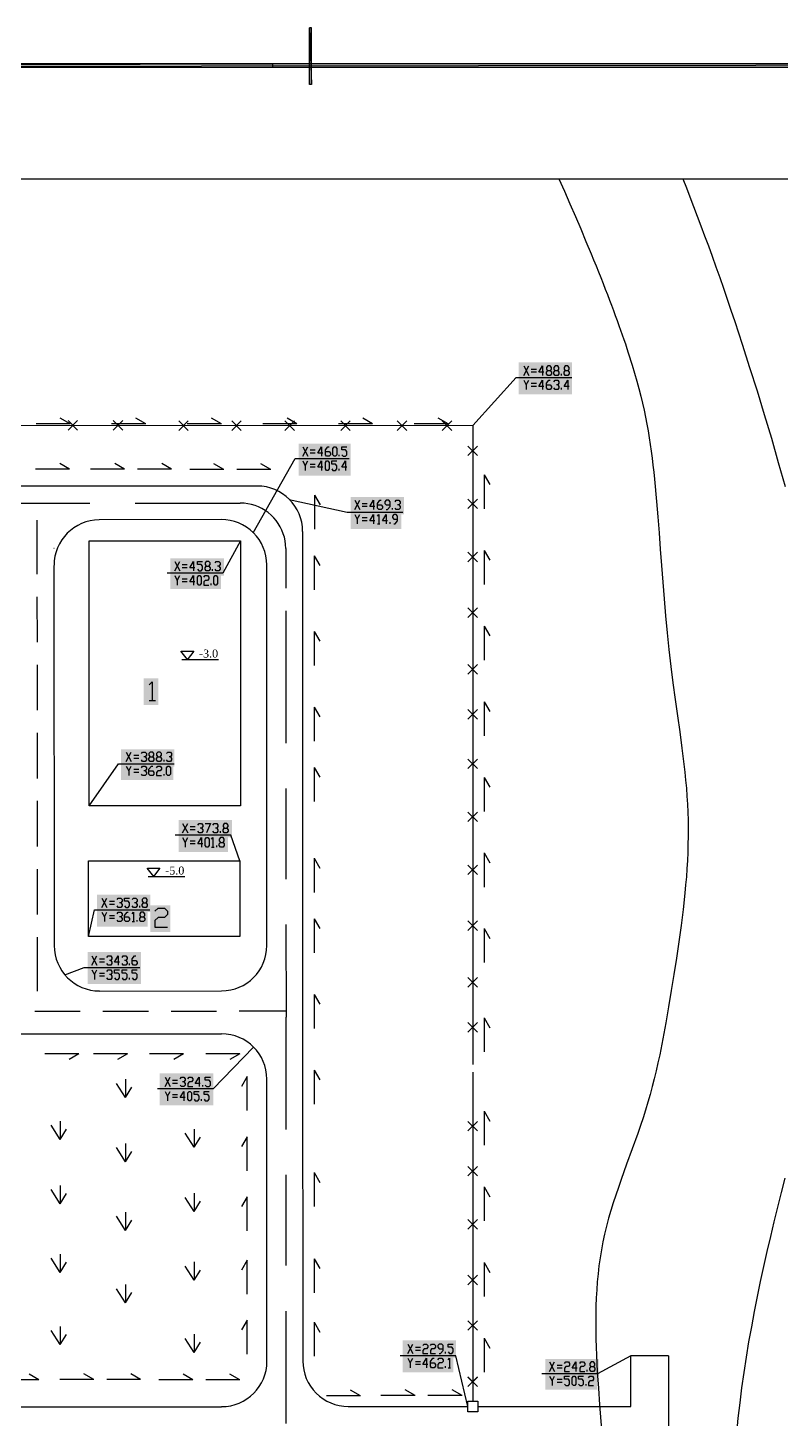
# Model space of a CAD drawing. Header units: inches. Extents: x 0 to 841, y 0 to 594.
# Drawn here: x 345.7 to 545, y 226.1 to 594 of the extents above; entities that cross this region are included whole.
import ezdxf

# ---------------------------------------------------------------- set-up
doc = ezdxf.new("R2010")
doc.units = ezdxf.units.IN
doc.header["$MEASUREMENT"] = 0
doc.layers.add('PDF_几何图形', color=7, linetype='Continuous')
doc.layers.add('PDF_文字', color=7, linetype='Continuous')
doc.layers.add('PDF_实体填充', color=7, linetype='Continuous', true_color=0xffffff)
doc.styles.add('PDF Times New Roman', font='times.ttf')

msp = doc.modelspace()

# ---------------------------------------------------------------- hatches: boundary and pattern name
at = {"layer": 'PDF_几何图形', "true_color": 0xffffff, "transparency": 33554559}
h = msp.add_hatch(color=7, dxfattribs=at)
h.paths.add_polyline_path([(420.73, 593.96), (420.24, 593.96), (420.73, 578.97)])
h.paths.add_polyline_path([(420.24, 593.96), (420.73, 578.97), (420.24, 578.97)])
h = msp.add_hatch(color=7, dxfattribs=at)
h.paths.add_polyline_path([(25, 584.48), (25, 583.46), (831.49, 584.48)])
h.paths.add_polyline_path([(25, 583.46), (831.49, 584.48), (830.47, 583.46)])
h.paths.add_polyline_path([(831.49, 584.48), (830.47, 583.46), (831.49, 9.48)])
h.paths.add_polyline_path([(830.47, 583.46), (831.49, 9.48), (830.47, 10.5)])
h.paths.add_polyline_path([(831.49, 9.48), (830.47, 10.5), (24.49, 9.48)])
h.paths.add_polyline_path([(830.47, 10.5), (24.49, 9.48), (25.48, 10.5)])
h.paths.add_polyline_path([(24.49, 9.48), (25.48, 10.5), (24.49, 584.48)])
h.paths.add_polyline_path([(25.48, 10.5), (24.49, 584.48), (25.48, 583.46)])
h.paths.add_polyline_path([(24.49, 584.48), (25.48, 583.46), (410.49, 584.48)])
h.paths.add_polyline_path([(25.48, 583.46), (410.49, 584.48), (410.49, 583.46)])
at = {"layer": 'PDF_实体填充', "transparency": 33554559}
for points in [[(475.54, 500.94), (489.66, 500.94), (489.66, 505.53), (475.54, 505.53)], [(475.54, 497.06), (489.66, 497.06), (489.66, 501.65), (475.54, 501.65)], [(417.34, 479.43), (431.09, 479.43), (431.09, 484.01), (417.34, 484.01)], [(417.34, 475.54), (431.09, 475.54), (431.09, 480.48), (417.34, 480.48)], [(431.09, 465.31), (445.21, 465.31), (445.21, 469.9), (431.09, 469.9)], [(431.09, 461.43), (444.5, 461.43), (444.5, 466.02), (431.09, 466.02)], [(383.47, 449.09), (397.58, 449.09), (397.58, 453.67), (383.47, 453.67)], [(383.47, 445.56), (396.87, 445.56), (396.87, 450.14), (383.47, 450.14)], [(376.41, 414.87), (380.29, 414.87), (380.29, 421.92), (376.41, 421.92)], [(370.42, 398.64), (384.53, 398.64), (384.53, 403.23), (370.42, 403.23)], [(370.42, 395.11), (384.18, 395.11), (384.18, 399.7), (370.42, 399.7)], [(385.59, 379.94), (399.7, 379.94), (399.7, 384.53), (385.59, 384.53)], [(385.59, 376.06), (398.64, 376.06), (398.64, 380.65), (385.59, 380.65)], [(364.07, 360.19), (378.18, 360.19), (378.18, 364.77), (364.07, 364.77)], [(364.07, 356.31), (377.47, 356.31), (377.47, 360.89), (364.07, 360.89)], [(378.18, 354.89), (383.47, 354.89), (383.47, 361.95), (378.18, 361.95)], [(361.6, 345.02), (375.71, 345.02), (375.71, 349.6), (361.6, 349.6)], [(361.6, 341.14), (375.71, 341.14), (375.71, 345.72), (361.6, 345.72)], [(380.65, 312.91), (394.76, 312.91), (394.76, 317.5), (380.65, 317.5)], [(380.65, 309.03), (394.76, 309.03), (394.76, 313.62), (380.65, 313.62)], [(444.85, 242.36), (458.96, 242.36), (458.96, 246.94), (444.85, 246.94)], [(444.85, 238.48), (458.26, 238.48), (458.26, 243.06), (444.85, 243.06)], [(482.6, 237.42), (496.71, 237.42), (496.71, 242.01), (482.6, 242.01)], [(482.6, 233.89), (496.36, 233.89), (496.36, 238.48), (482.6, 238.48)]]:
    msp.add_hatch(color=7, dxfattribs=at).paths.add_polyline_path(points, flags=16)

# ---------------------------------------------------------------- linework, layer by layer
at = {"layer": 'PDF_几何图形'}
for p, q in [((25, 554.02), (624.99, 554.02)), ((476.88, 502.07), (478.22, 504.57)), ((476.88, 504.57), (478.22, 502.07)), ((463.4, 488.78), (474.9, 501.46)), ((474.9, 501.46), (489.61, 501.46)), ((477.56, 499.58), (478.22, 500.82)), ((478.9, 503.75), (480.23, 503.75)), ((480.23, 502.92), (478.9, 502.92)), ((486.9, 502.07), (486.9, 502.5)), ((478.9, 500), (480.23, 500)), ((480.23, 499.15), (478.9, 499.15)), ((486.9, 498.33), (486.9, 498.75)), ((356.91, 489.29), (347.92, 489.29)), ((356.91, 489.29), (354.31, 490.79)), ((376.91, 489.29), (367.9, 489.29)), ((376.91, 489.29), (374.31, 490.79)), ((396.92, 489.29), (387.9, 489.29)), ((396.92, 489.29), (394.31, 490.79)), ((416.9, 489.29), (407.9, 489.29)), ((416.9, 489.29), (414.32, 490.79)), ((436.9, 489.29), (427.91, 489.29)), ((436.9, 489.29), (434.32, 490.79)), ((456.9, 489.29), (447.91, 489.29)), ((456.9, 489.29), (454.3, 490.79)), ((418.44, 480.69), (419.78, 483.19)), ((418.44, 483.19), (419.78, 480.69)), ((420.43, 482.35), (421.77, 482.35)), ((356.76, 477.27), (354.16, 478.77)), ((371.35, 477.27), (368.74, 478.77)), ((383.77, 477.27), (381.17, 478.77)), ((397.57, 477.18), (394.97, 478.68)), ((405.38, 460.46), (416.43, 480.06)), ((410, 477.18), (407.39, 478.68)), ((416.43, 480.06), (430.76, 480.06)), ((419.1, 478.18), (419.78, 479.45)), ((421.77, 481.52), (420.43, 481.52)), ((420.43, 478.6), (421.77, 478.6)), ((428.1, 480.69), (428.1, 481.1)), ((356.76, 477.27), (347.77, 477.27)), ((371.35, 477.27), (362.35, 477.27)), ((383.77, 477.27), (374.78, 477.27)), ((397.57, 477.18), (388.58, 477.18)), ((410, 477.18), (401, 477.18)), ((421.77, 477.77), (420.43, 477.77)), ((428.1, 476.93), (428.1, 477.35)), ((466.45, 475.78), (466.45, 466.79)), ((466.45, 475.78), (467.95, 473.18)), ((406.42, 472.8), (252.29, 472.82)), ((338.16, 468.29), (362.16, 468.29)), ((374.16, 468.29), (401.93, 468.29)), ((414.89, 469.26), (430.19, 465.94)), ((421.6, 470.43), (421.6, 461.41)), ((421.6, 470.43), (423.1, 467.83)), ((432.2, 466.56), (433.54, 469.05)), ((432.2, 469.05), (433.54, 466.56)), ((434.19, 468.23), (435.53, 468.23)), ((435.53, 467.38), (434.19, 467.38)), ((348.15, 463.76), (348.15, 449.52)), ((396.87, 463.95), (364.62, 463.83)), ((430.19, 465.94), (444.9, 465.94)), ((432.86, 464.06), (433.54, 465.31)), ((434.19, 464.48), (435.53, 464.48)), ((435.53, 463.63), (434.19, 463.63)), ((442.19, 466.56), (442.19, 466.98)), ((418.42, 460.8), (418.42, 332.4)), ((438.19, 462.81), (438.87, 462.81)), ((441.54, 462.81), (441.54, 463.23)), ((352.68, 456.31), (352.66, 456.31)), ((361.97, 388.28), (361.97, 458.28)), ((361.97, 458.28), (401.98, 458.28)), ((401.98, 458.28), (397.3, 449.75)), ((401.98, 458.28), (401.98, 388.28)), ((413.94, 456.33), (413.96, 445.81)), ((384.6, 450.36), (385.93, 452.86)), ((384.6, 452.86), (385.93, 450.36)), ((421.43, 454.38), (421.43, 445.39)), ((421.43, 454.38), (422.93, 451.78)), ((466.45, 455.78), (466.45, 446.79)), ((466.45, 455.78), (467.95, 453.18)), ((352.66, 451.82), (352.72, 351.28)), ((397.3, 449.75), (382.59, 449.75)), ((385.25, 447.87), (385.93, 449.11)), ((386.59, 452.04), (387.92, 452.04)), ((387.92, 451.19), (386.59, 451.19)), ((394.59, 450.36), (394.59, 450.79)), ((408.96, 351.3), (408.92, 451.97)), ((386.59, 448.29), (387.92, 448.29)), ((387.92, 447.44), (386.59, 447.44)), ((394.25, 446.62), (394.25, 447.04)), ((348.15, 443.53), (348.17, 431.52)), ((413.98, 439.8), (414, 429.3)), ((421.43, 434.38), (421.43, 425.39)), ((421.43, 434.38), (422.93, 431.78)), ((466.45, 435.78), (466.45, 426.78)), ((466.45, 435.78), (467.95, 433.18)), ((386.12, 429.18), (387.9, 426.97)), ((386.29, 429.18), (389.61, 429.18)), ((386.46, 426.97), (396.13, 426.97)), ((389.61, 429.18), (387.9, 426.89)), ((413.94, 429.3), (413.96, 404.85)), ((348.17, 425.53), (348.17, 413.53)), ((377.8, 416.07), (379.48, 416.07)), ((466.45, 415.78), (466.45, 406.78)), ((466.45, 415.78), (467.95, 413.19)), ((421.43, 414.38), (421.43, 405.38)), ((421.43, 414.38), (422.93, 411.8)), ((348.17, 407.52), (348.19, 395.52)), ((371.77, 399.99), (373.1, 402.48)), ((371.77, 402.48), (373.1, 399.99)), ((373.76, 401.66), (375.09, 401.66)), ((361.97, 388.28), (369.76, 399.37)), ((369.76, 399.37), (384.47, 399.37)), ((372.43, 397.49), (373.1, 398.74)), ((375.09, 400.81), (373.76, 400.81)), ((373.76, 397.91), (375.09, 397.91)), ((381.76, 399.99), (381.76, 400.41)), ((421.43, 398.38), (421.43, 389.38)), ((421.43, 398.38), (422.93, 395.8)), ((375.09, 397.07), (373.76, 397.07)), ((381.76, 396.24), (381.76, 396.66)), ((466.45, 395.77), (466.45, 386.78)), ((466.45, 395.77), (467.95, 393.19)), ((413.96, 392.85), (413.98, 368.85)), ((348.19, 389.53), (348.19, 377.53)), ((401.98, 388.28), (361.97, 388.28)), ((386.69, 381.11), (388.03, 383.6)), ((386.69, 383.6), (388.03, 381.11)), ((388.68, 382.76), (390.02, 382.76)), ((399.39, 380.47), (384.68, 380.47)), ((387.35, 378.59), (388.03, 379.84)), ((390.02, 381.93), (388.68, 381.93)), ((388.68, 379.01), (390.02, 379.01)), ((396.68, 381.11), (396.68, 381.51)), ((401.83, 373.74), (399.39, 380.47)), ((390.02, 378.18), (388.68, 378.18)), ((394.36, 377.34), (395.03, 377.34)), ((395.69, 377.34), (395.69, 377.76)), ((466.45, 375.79), (466.45, 366.78)), ((466.45, 375.79), (467.95, 373.19)), ((361.82, 373.74), (401.83, 373.74)), ((361.82, 353.74), (361.82, 373.74)), ((377.19, 371.81), (378.97, 369.61)), ((377.36, 371.81), (380.68, 371.81)), ((380.68, 371.81), (378.97, 369.53)), ((401.83, 373.74), (401.83, 353.74)), ((421.43, 374.4), (421.43, 365.38)), ((421.43, 374.4), (422.93, 371.79)), ((348.19, 371.52), (348.21, 359.54)), ((377.53, 369.61), (387.22, 369.61)), ((361.82, 353.74), (363.33, 360.74)), ((363.33, 360.74), (378.04, 360.74)), ((365.34, 361.38), (366.67, 363.88)), ((365.34, 363.88), (366.67, 361.38)), ((367.33, 363.05), (368.66, 363.05)), ((368.66, 362.2), (367.33, 362.2)), ((375.33, 361.38), (375.33, 361.8)), ((365.99, 358.88), (366.67, 360.13)), ((367.33, 359.28), (368.66, 359.28)), ((368.66, 358.46), (367.33, 358.46)), ((373.34, 357.63), (373.99, 357.63)), ((374.67, 357.63), (374.67, 358.03)), ((414, 356.85), (414.02, 332.4)), ((421.43, 358.39), (421.43, 349.38)), ((421.43, 358.39), (422.93, 355.79)), ((421.43, 358.39), (421.43, 349.38)), ((421.43, 358.39), (422.93, 355.79)), ((348.21, 353.53), (348.21, 339.28)), ((401.83, 353.74), (361.82, 353.74)), ((466.45, 355.79), (466.45, 346.79)), ((466.45, 355.79), (467.95, 353.19)), ((362.67, 346.12), (364, 348.62)), ((362.67, 348.62), (364, 346.12)), ((364.66, 347.77), (365.99, 347.77)), ((365.99, 346.94), (364.66, 346.94)), ((372.66, 346.12), (372.66, 346.52)), ((355.54, 343.56), (360.66, 345.48)), ((360.66, 345.48), (375.37, 345.48)), ((363.33, 343.62), (364, 344.87)), ((364.66, 344.02), (365.99, 344.02)), ((365.99, 343.2), (364.66, 343.2)), ((372.66, 342.37), (372.66, 342.77)), ((364.72, 339.28), (396.96, 339.3)), ((421.43, 338.39), (421.43, 329.4)), ((421.43, 338.39), (422.93, 335.79)), ((347.62, 333.95), (359.62, 333.97)), ((365.61, 333.97), (377.61, 333.99)), ((383.62, 333.99), (395.63, 333.99)), ((401.62, 334.01), (414.02, 334.01)), ((414.02, 302.66), (414.02, 332.4)), ((418.42, 332.4), (418.44, 241.45)), ((466.45, 332.17), (466.45, 323.17)), ((466.45, 332.17), (467.95, 329.56)), ((261.13, 327.91), (396.96, 327.98)), ((405.45, 324.46), (394.74, 313.39)), ((359.24, 322.66), (350.22, 322.66)), ((359.24, 322.66), (356.64, 321.16)), ((372.07, 322.66), (363.07, 322.66)), ((372.07, 322.66), (369.46, 321.16)), ((386.93, 322.66), (377.93, 322.66)), ((386.93, 322.66), (384.32, 321.18)), ((401.81, 322.66), (392.81, 322.66)), ((401.81, 322.66), (399.2, 321.18)), ((382.02, 314.01), (383.35, 316.51)), ((382.02, 316.51), (383.35, 314.01)), ((403.75, 316.67), (402.25, 314.07)), ((403.75, 307.66), (403.75, 316.67)), ((421.43, 318.39), (421.43, 309.39)), ((421.43, 318.39), (422.93, 315.79)), ((394.74, 313.39), (380.03, 313.39)), ((382.69, 311.51), (383.35, 312.76)), ((384.03, 315.68), (385.36, 315.68)), ((385.36, 314.85), (384.03, 314.85)), ((392.03, 314.01), (392.03, 314.43)), ((408.98, 241.38), (408.96, 315.98)), ((384.03, 311.93), (385.36, 311.93)), ((385.36, 311.09), (384.03, 311.09)), ((391.69, 310.26), (391.69, 310.68)), ((466.45, 307.49), (466.45, 298.49)), ((466.45, 307.49), (467.95, 304.88)), ((403.75, 300.76), (402.25, 298.15)), ((403.75, 300.76), (402.25, 298.15)), ((403.75, 291.76), (403.75, 300.76)), ((403.75, 291.76), (403.75, 300.76)), ((414.02, 266.68), (414.02, 290.66)), ((421.43, 291.3), (421.43, 282.3)), ((421.43, 291.3), (422.93, 288.69)), ((466.45, 287.49), (466.45, 278.49)), ((466.45, 287.49), (467.95, 284.9)), ((403.75, 284.88), (402.25, 282.28)), ((403.75, 275.89), (403.75, 284.88)), ((403.75, 268.1), (402.25, 265.49)), ((403.75, 259.1), (403.75, 268.1)), ((421.43, 268.5), (421.43, 259.5)), ((421.43, 268.5), (422.93, 265.92)), ((466.45, 267.48), (466.45, 258.49)), ((466.45, 267.48), (467.95, 264.9)), ((414.04, 224.94), (414.02, 254.68)), ((403.75, 252.29), (402.25, 249.7)), ((403.75, 243.29), (403.75, 252.29)), ((421.43, 251.71), (421.43, 242.72)), ((421.43, 251.71), (422.93, 249.11)), ((466.45, 247.5), (466.45, 238.48)), ((466.45, 247.5), (467.95, 244.9)), ((458.91, 242.82), (444.22, 242.82)), ((446.21, 243.44), (447.55, 245.94)), ((446.21, 245.94), (447.55, 243.44)), ((448.23, 245.11), (449.56, 245.11)), ((449.56, 244.28), (448.23, 244.28)), ((456.21, 243.44), (456.21, 243.86)), ((462.09, 229.47), (458.91, 242.82)), ((505.23, 242.8), (496.42, 238.08)), ((505.23, 229.45), (505.23, 242.8)), ((515.22, 242.8), (505.23, 242.8)), ((515.22, 242.8), (515.22, 166.29)), ((446.89, 240.94), (447.55, 242.19)), ((448.23, 241.36), (449.56, 241.36)), ((449.56, 240.52), (448.23, 240.52)), ((456.21, 239.69), (456.21, 240.11)), ((456.88, 239.69), (457.54, 239.69)), ((483.7, 238.72), (485.03, 241.22)), ((483.7, 241.22), (485.03, 238.72)), ((485.71, 240.37), (487.04, 240.37)), ((487.04, 239.54), (485.71, 239.54)), ((493.71, 238.72), (493.71, 239.12)), ((348.68, 236.5), (339.68, 236.5)), ((348.68, 236.5), (346.1, 237.98)), ((363.16, 236.56), (354.16, 236.56)), ((363.16, 236.56), (360.55, 238.06)), ((375.58, 236.56), (366.59, 236.56)), ((375.58, 236.56), (372.98, 238.06)), ((389.36, 236.5), (380.37, 236.5)), ((389.36, 236.5), (386.78, 237.98)), ((401.79, 236.5), (392.79, 236.5)), ((401.79, 236.5), (399.2, 238.02)), ((401.79, 236.5), (399.2, 237.98)), ((496.42, 238.08), (481.71, 238.08)), ((484.38, 236.2), (485.03, 237.47)), ((485.71, 236.62), (487.04, 236.62)), ((487.04, 235.8), (485.71, 235.8)), ((433.68, 232.22), (424.69, 232.22)), ((433.68, 232.22), (431.08, 233.72)), ((448.16, 232.3), (439.14, 232.3)), ((448.16, 232.3), (445.56, 233.81)), ((460.59, 232.3), (451.57, 232.3)), ((460.59, 232.3), (457.98, 233.81)), ((493.37, 234.95), (493.37, 235.37)), ((261.45, 229.26), (397, 229.38)), ((430.45, 229.45), (462.09, 229.47)), ((464.84, 229.45), (505.23, 229.45))]:
    msp.add_line(p, q, dxfattribs=at)
at = {"layer": 'PDF_几何图形', "color": 1, "true_color": 0xff0000}
for p, q in [((356.43, 490.11), (358.92, 487.62)), ((358.92, 490.11), (356.43, 487.62)), ((368.34, 490.11), (370.84, 487.62)), ((370.84, 490.11), (368.34, 487.62)), ((385.66, 490.03), (388.15, 487.53)), ((388.15, 490.03), (385.66, 487.53)), ((399.69, 490.03), (402.19, 487.53)), ((402.19, 490.03), (399.69, 487.53)), ((413.72, 490.03), (416.24, 487.53)), ((416.24, 490.03), (413.72, 487.53)), ((428.48, 490.03), (430.97, 487.53)), ((430.97, 490.03), (428.48, 487.53)), ((443.44, 490.03), (445.94, 487.53)), ((445.94, 490.03), (443.44, 487.53)), ((455.36, 490.03), (457.86, 487.53)), ((457.86, 490.03), (455.36, 487.53)), ((63.42, 489.12), (463.4, 488.78)), ((463.42, 488.78), (463.44, 319.85)), ((464.65, 483.38), (462.15, 480.89)), ((464.65, 480.89), (462.15, 483.38)), ((464.65, 469.35), (462.15, 466.83)), ((464.65, 466.83), (462.15, 469.35)), ((464.65, 455.3), (462.15, 452.8)), ((464.65, 452.8), (462.15, 455.3)), ((464.65, 440.56), (462.15, 438.07)), ((464.65, 438.07), (462.15, 440.56)), ((464.65, 425.6), (462.15, 423.1)), ((464.65, 423.1), (462.15, 425.6)), ((464.65, 413.68), (462.15, 411.16)), ((464.65, 411.16), (462.15, 413.68)), ((464.65, 400.62), (462.15, 398.12)), ((464.65, 398.12), (462.15, 400.62)), ((464.65, 386.59), (462.15, 384.09)), ((464.65, 384.09), (462.15, 386.59)), ((464.65, 372.55), (462.15, 370.06)), ((464.65, 370.06), (462.15, 372.55)), ((464.65, 357.82), (462.15, 355.3)), ((464.65, 355.3), (462.15, 357.82)), ((464.65, 342.84), (462.15, 340.34)), ((464.65, 340.34), (462.15, 342.84)), ((464.65, 330.92), (462.15, 328.42)), ((464.65, 328.42), (462.15, 330.92)), ((463.42, 317.86), (463.42, 230.86)), ((464.65, 304.8), (462.15, 302.3)), ((464.65, 302.3), (462.15, 304.8)), ((464.65, 292.88), (462.15, 290.39)), ((464.65, 290.39), (462.15, 292.88)), ((464.65, 292.88), (462.15, 290.39)), ((464.65, 290.39), (462.15, 292.88)), ((464.65, 278.85), (462.15, 276.35)), ((464.65, 276.35), (462.15, 278.85)), ((464.65, 264.12), (462.15, 261.62)), ((464.65, 261.62), (462.15, 264.12)), ((464.65, 252.09), (462.15, 249.6)), ((464.65, 249.6), (462.15, 252.09)), ((464.65, 237.24), (462.15, 234.72)), ((464.65, 234.72), (462.15, 237.24)), ((464.65, 237.21), (462.15, 234.72)), ((464.65, 234.72), (462.15, 237.21))]:
    msp.add_line(p, q, dxfattribs=at)
at = {"layer": 'PDF_几何图形', "color": 3, "true_color": 0x00ff00}
for p, q in [((371.56, 311.15), (369.17, 314.85)), ((371.56, 315.95), (371.56, 311.15)), ((371.56, 311.15), (373.21, 313.84)), ((354.31, 300.06), (351.92, 303.78)), ((354.31, 304.86), (354.31, 300.06)), ((354.31, 300.06), (355.96, 302.75)), ((389.76, 297.98), (387.37, 301.71)), ((389.76, 302.79), (389.76, 297.98)), ((371.56, 298.98), (371.56, 294.15)), ((389.76, 297.98), (391.41, 300.67)), ((371.56, 294.15), (369.17, 297.88)), ((371.56, 294.15), (373.21, 296.84)), ((354.31, 287.89), (354.31, 283.06)), ((354.31, 283.06), (351.92, 286.79)), ((354.31, 283.06), (355.96, 285.75)), ((389.76, 280.99), (387.37, 284.71)), ((389.76, 285.81), (389.76, 280.99)), ((389.76, 280.99), (391.41, 283.68)), ((371.56, 275.99), (369.17, 279.72)), ((371.56, 280.82), (371.56, 275.99)), ((371.56, 275.99), (373.21, 278.68)), ((354.31, 264.9), (351.92, 268.63)), ((354.31, 269.73), (354.31, 264.9)), ((354.31, 264.9), (355.96, 267.59)), ((389.76, 262.83), (387.37, 266.55)), ((389.76, 267.65), (389.76, 262.83)), ((389.76, 262.83), (391.41, 265.51)), ((371.56, 261.68), (371.56, 256.88)), ((371.56, 256.88), (369.17, 260.58)), ((371.56, 256.88), (373.21, 259.57)), ((354.31, 250.59), (354.31, 245.79)), ((354.31, 245.79), (351.92, 249.49)), ((354.31, 245.79), (355.96, 248.48)), ((389.76, 243.71), (387.37, 247.42)), ((389.76, 248.52), (389.76, 243.71)), ((389.76, 243.71), (391.41, 246.4))]:
    msp.add_line(p, q, dxfattribs=at)
at = {"layer": 'PDF_几何图形'}
for points in [[(420.73, 593.96), (420.24, 593.96), (420.73, 578.97), (420.73, 593.96), (420.73, 593.96)], [(24.49, 584.48), (25.48, 583.46), (410.49, 584.48), (24.49, 584.48), (24.49, 584.48)], [(25, 584.48), (25, 583.46), (831.49, 584.48), (25, 584.48), (25, 584.48)], [(25, 583.46), (831.49, 584.48), (830.47, 583.46), (25, 583.46), (25, 583.46)], [(482.22, 502.92), (480.89, 502.92), (481.9, 504.57), (481.9, 502.07)], [(483.24, 502.07), (482.9, 502.5), (482.9, 502.92), (483.24, 503.32), (483.89, 503.32), (484.23, 503.75), (484.23, 504.17), (483.89, 504.57), (483.24, 504.57), (482.9, 504.17), (482.9, 503.75), (483.24, 503.32)], [(485.22, 502.07), (484.89, 502.5), (484.89, 502.92), (485.22, 503.32), (485.9, 503.32), (486.22, 503.75), (486.22, 504.17), (485.9, 504.57), (485.22, 504.57), (484.89, 504.17), (484.89, 503.75), (485.22, 503.32)], [(487.89, 502.07), (487.55, 502.5), (487.55, 502.92), (487.89, 503.32), (488.57, 503.32), (488.89, 503.75), (488.89, 504.17), (488.57, 504.57), (487.89, 504.57), (487.55, 504.17), (487.55, 503.75), (487.89, 503.32)], [(476.88, 500.82), (477.56, 499.58), (477.56, 498.33)], [(482.22, 499.15), (480.89, 499.15), (481.9, 500.82), (481.9, 498.33)], [(482.9, 499.58), (483.89, 499.58), (484.23, 499.15), (484.23, 498.75), (483.89, 498.33), (483.24, 498.33), (482.9, 498.75), (482.9, 500), (483.55, 500.82), (483.89, 500.82)], [(483.89, 503.32), (484.23, 502.92), (484.23, 502.5), (483.89, 502.07), (483.24, 502.07)], [(484.89, 500.4), (485.22, 500.82), (485.9, 500.82), (486.22, 500.4), (486.22, 500), (485.9, 499.58), (485.56, 499.58)], [(485.9, 503.32), (486.22, 502.92), (486.22, 502.5), (485.9, 502.07), (485.22, 502.07)], [(488.89, 499.15), (487.55, 499.15), (488.57, 500.82), (488.57, 498.33)], [(488.57, 503.32), (488.89, 502.92), (488.89, 502.5), (488.57, 502.07), (487.89, 502.07)], [(485.9, 499.58), (486.22, 499.15), (486.22, 498.75), (485.9, 498.33), (485.22, 498.33), (484.89, 498.75)], [(423.78, 481.52), (422.44, 481.52), (423.44, 483.19), (423.44, 480.69)], [(424.43, 481.94), (425.43, 481.94), (425.77, 481.52), (425.77, 481.1), (425.43, 480.69), (424.77, 480.69), (424.43, 481.1), (424.43, 482.35), (425.11, 483.19), (425.43, 483.19)], [(428.77, 481.1), (429.11, 480.69), (429.77, 480.69), (430.11, 481.1), (430.11, 481.94), (429.77, 482.35), (428.77, 482.35), (428.77, 483.19), (430.11, 483.19)], [(418.44, 479.45), (419.1, 478.18), (419.1, 476.93)], [(423.78, 477.77), (422.44, 477.77), (423.44, 479.45), (423.44, 476.93)], [(426.11, 477.35), (426.44, 476.93), (427.1, 476.93), (427.44, 477.35), (427.44, 478.18), (427.1, 478.6), (426.11, 478.6), (426.11, 479.45), (427.44, 479.45)], [(430.11, 477.77), (428.77, 477.77), (429.77, 479.45), (429.77, 476.93)], [(413.94, 456.33), (413.89, 457.31), (413.77, 458.3), (413.58, 459.27), (413.28, 460.21), (412.92, 461.14), (412.47, 462.03), (411.97, 462.87), (411.4, 463.68), (410.76, 464.44), (410.06, 465.14), (409.3, 465.77), (408.5, 466.34), (407.65, 466.85), (406.76, 467.3), (405.83, 467.66), (404.88, 467.93), (403.9, 468.14), (402.93, 468.25), (401.93, 468.29)], [(437.54, 467.38), (436.2, 467.38), (437.2, 469.05), (437.2, 466.56)], [(438.19, 467.8), (439.19, 467.8), (439.53, 467.38), (439.53, 466.98), (439.19, 466.56), (438.53, 466.56), (438.19, 466.98), (438.19, 468.23), (438.87, 469.05), (439.19, 469.05)], [(440.52, 466.56), (440.86, 466.56), (441.54, 467.38), (441.54, 468.65), (441.2, 469.05), (440.52, 469.05), (440.2, 468.65), (440.2, 468.23), (440.52, 467.8), (441.54, 467.8)], [(442.87, 468.65), (443.19, 469.05), (443.87, 469.05), (444.2, 468.65), (444.2, 468.23), (443.87, 467.8), (443.53, 467.8)], [(443.87, 467.8), (444.2, 467.38), (444.2, 466.98), (443.87, 466.56), (443.19, 466.56), (442.87, 466.98)], [(432.2, 465.31), (432.86, 464.06), (432.86, 462.81)], [(437.54, 463.63), (436.2, 463.63), (437.2, 465.31), (437.2, 462.81)], [(438.19, 464.88), (438.53, 465.31), (438.53, 462.81)], [(440.86, 463.63), (439.53, 463.63), (440.52, 465.31), (440.52, 462.81)], [(442.53, 462.81), (442.87, 462.81), (443.53, 463.63), (443.53, 464.88), (443.19, 465.31), (442.53, 465.31), (442.19, 464.88), (442.19, 464.48), (442.53, 464.06), (443.53, 464.06)], [(389.93, 451.19), (388.6, 451.19), (389.59, 452.86), (389.59, 450.36)], [(390.59, 450.79), (390.93, 450.36), (391.58, 450.36), (391.92, 450.79), (391.92, 451.61), (391.58, 452.04), (390.59, 452.04), (390.59, 452.86), (391.92, 452.86)], [(392.92, 450.36), (392.6, 450.79), (392.6, 451.19), (392.92, 451.61), (393.59, 451.61), (393.93, 452.04), (393.93, 452.46), (393.59, 452.86), (392.92, 452.86), (392.6, 452.46), (392.6, 452.04), (392.92, 451.61)], [(395.27, 452.46), (395.58, 452.86), (396.26, 452.86), (396.6, 452.46), (396.6, 452.04), (396.26, 451.61), (395.92, 451.61)], [(384.6, 449.11), (385.25, 447.87), (385.25, 446.62)], [(389.93, 447.44), (388.6, 447.44), (389.59, 449.11), (389.59, 446.62)], [(392.26, 448.69), (392.6, 449.11), (393.26, 449.11), (393.59, 448.69), (393.59, 448.29), (393.26, 447.87), (392.6, 447.87), (392.26, 447.44), (392.26, 446.62), (393.59, 446.62)], [(393.59, 451.61), (393.93, 451.19), (393.93, 450.79), (393.59, 450.36), (392.92, 450.36)], [(396.26, 451.61), (396.6, 451.19), (396.6, 450.79), (396.26, 450.36), (395.58, 450.36), (395.27, 450.79)], [(377.8, 420.24), (378.65, 421.07), (378.65, 416.07)], [(375.77, 402.06), (376.09, 402.48), (376.77, 402.48), (377.11, 402.06), (377.11, 401.66), (376.77, 401.24), (376.43, 401.24)], [(376.77, 401.24), (377.11, 400.81), (377.11, 400.41), (376.77, 399.99), (376.09, 399.99), (375.77, 400.41)], [(378.1, 399.99), (377.76, 400.41), (377.76, 400.81), (378.1, 401.24), (378.76, 401.24), (379.09, 401.66), (379.09, 402.06), (378.76, 402.48), (378.1, 402.48), (377.76, 402.06), (377.76, 401.66), (378.1, 401.24)], [(378.76, 401.24), (379.09, 400.81), (379.09, 400.41), (378.76, 399.99), (378.1, 399.99)], [(380.09, 399.99), (379.77, 400.41), (379.77, 400.81), (380.09, 401.24), (380.77, 401.24), (381.11, 401.66), (381.11, 402.06), (380.77, 402.48), (380.09, 402.48), (379.77, 402.06), (379.77, 401.66), (380.09, 401.24)], [(380.77, 401.24), (381.11, 400.81), (381.11, 400.41), (380.77, 399.99), (380.09, 399.99)], [(382.44, 402.06), (382.76, 402.48), (383.43, 402.48), (383.77, 402.06), (383.77, 401.66), (383.43, 401.24), (383.1, 401.24)], [(383.43, 401.24), (383.77, 400.81), (383.77, 400.41), (383.43, 399.99), (382.76, 399.99), (382.44, 400.41)], [(371.77, 398.74), (372.43, 397.49), (372.43, 396.24)], [(375.77, 398.31), (376.09, 398.74), (376.77, 398.74), (377.11, 398.31), (377.11, 397.91), (376.77, 397.49), (376.43, 397.49)], [(376.77, 397.49), (377.11, 397.07), (377.11, 396.66), (376.77, 396.24), (376.09, 396.24), (375.77, 396.66)], [(377.76, 397.49), (378.76, 397.49), (379.09, 397.07), (379.09, 396.66), (378.76, 396.24), (378.1, 396.24), (377.76, 396.66), (377.76, 397.91), (378.44, 398.74), (378.76, 398.74)], [(379.77, 398.31), (380.09, 398.74), (380.77, 398.74), (381.11, 398.31), (381.11, 397.91), (380.77, 397.49), (380.09, 397.49), (379.77, 397.07), (379.77, 396.24), (381.11, 396.24)], [(390.69, 383.18), (391.03, 383.6), (391.69, 383.6), (392.03, 383.18), (392.03, 382.76), (391.69, 382.35), (391.35, 382.35)], [(392.68, 383.6), (394.02, 383.6), (393.02, 381.11)], [(394.69, 383.18), (395.03, 383.6), (395.69, 383.6), (396.03, 383.18), (396.03, 382.76), (395.69, 382.35), (395.35, 382.35)], [(397.7, 381.11), (397.36, 381.51), (397.36, 381.93), (397.7, 382.35), (398.36, 382.35), (398.7, 382.76), (398.7, 383.18), (398.36, 383.6), (397.7, 383.6), (397.36, 383.18), (397.36, 382.76), (397.7, 382.35)], [(386.69, 379.84), (387.35, 378.59), (387.35, 377.34)], [(391.69, 382.35), (392.03, 381.93), (392.03, 381.51), (391.69, 381.11), (391.03, 381.11), (390.69, 381.51)], [(392.03, 378.18), (390.69, 378.18), (391.69, 379.84), (391.69, 377.34)], [(394.36, 379.43), (394.69, 379.84), (394.69, 377.34)], [(395.69, 382.35), (396.03, 381.93), (396.03, 381.51), (395.69, 381.11), (395.03, 381.11), (394.69, 381.51)], [(396.68, 377.34), (396.37, 377.76), (396.37, 378.18), (396.68, 378.59), (397.36, 378.59), (397.7, 379.01), (397.7, 379.43), (397.36, 379.84), (396.68, 379.84), (396.37, 379.43), (396.37, 379.01), (396.68, 378.59)], [(398.36, 382.35), (398.7, 381.93), (398.7, 381.51), (398.36, 381.11), (397.7, 381.11)], [(397.36, 378.59), (397.7, 378.18), (397.7, 377.76), (397.36, 377.34), (396.68, 377.34)], [(369.34, 363.45), (369.65, 363.88), (370.33, 363.88), (370.67, 363.45), (370.67, 363.05), (370.33, 362.63), (369.99, 362.63)], [(370.33, 362.63), (370.67, 362.2), (370.67, 361.8), (370.33, 361.38), (369.65, 361.38), (369.34, 361.8)], [(371.33, 361.8), (371.67, 361.38), (372.32, 361.38), (372.66, 361.8), (372.66, 362.63), (372.32, 363.05), (371.33, 363.05), (371.33, 363.88), (372.66, 363.88)], [(373.34, 363.45), (373.66, 363.88), (374.33, 363.88), (374.67, 363.45), (374.67, 363.05), (374.33, 362.63), (373.99, 362.63)], [(374.33, 362.63), (374.67, 362.2), (374.67, 361.8), (374.33, 361.38), (373.66, 361.38), (373.34, 361.8)], [(376.32, 361.38), (376, 361.8), (376, 362.2), (376.32, 362.63), (377, 362.63), (377.34, 363.05), (377.34, 363.45), (377, 363.88), (376.32, 363.88), (376, 363.45), (376, 363.05), (376.32, 362.63)], [(377, 362.63), (377.34, 362.2), (377.34, 361.8), (377, 361.38), (376.32, 361.38)], [(379.37, 360.38), (380.2, 361.21), (381.87, 361.21), (382.71, 360.38), (382.71, 359.56), (381.87, 358.71), (380.2, 358.71), (379.37, 357.89), (379.37, 356.21), (382.71, 356.21)], [(365.34, 360.13), (365.99, 358.88), (365.99, 357.63)], [(369.34, 359.71), (369.65, 360.13), (370.33, 360.13), (370.67, 359.71), (370.67, 359.28), (370.33, 358.88), (369.99, 358.88)], [(370.33, 358.88), (370.67, 358.46), (370.67, 358.03), (370.33, 357.63), (369.65, 357.63), (369.34, 358.03)], [(371.33, 358.88), (372.32, 358.88), (372.66, 358.46), (372.66, 358.03), (372.32, 357.63), (371.67, 357.63), (371.33, 358.03), (371.33, 359.28), (372, 360.13), (372.32, 360.13)], [(373.34, 359.71), (373.66, 360.13), (373.66, 357.63)], [(375.67, 357.63), (375.33, 358.03), (375.33, 358.46), (375.67, 358.88), (376.32, 358.88), (376.66, 359.28), (376.66, 359.71), (376.32, 360.13), (375.67, 360.13), (375.33, 359.71), (375.33, 359.28), (375.67, 358.88)], [(376.32, 358.88), (376.66, 358.46), (376.66, 358.03), (376.32, 357.63), (375.67, 357.63)], [(366.67, 348.19), (366.99, 348.62), (367.67, 348.62), (368, 348.19), (368, 347.77), (367.67, 347.37), (367.33, 347.37)], [(367.67, 347.37), (368, 346.94), (368, 346.52), (367.67, 346.12), (366.99, 346.12), (366.67, 346.52)], [(369.99, 346.94), (368.66, 346.94), (369.65, 348.62), (369.65, 346.12)], [(370.67, 348.19), (370.99, 348.62), (371.67, 348.62), (372, 348.19), (372, 347.77), (371.67, 347.37), (371.33, 347.37)], [(371.67, 347.37), (372, 346.94), (372, 346.52), (371.67, 346.12), (370.99, 346.12), (370.67, 346.52)], [(373.34, 347.37), (374.33, 347.37), (374.67, 346.94), (374.67, 346.52), (374.33, 346.12), (373.66, 346.12), (373.34, 346.52), (373.34, 347.77), (373.99, 348.62), (374.33, 348.62)], [(362.67, 344.87), (363.33, 343.62), (363.33, 342.37)], [(366.67, 344.45), (366.99, 344.87), (367.67, 344.87), (368, 344.45), (368, 344.02), (367.67, 343.62), (367.33, 343.62)], [(367.67, 343.62), (368, 343.2), (368, 342.77), (367.67, 342.37), (366.99, 342.37), (366.67, 342.77)], [(368.66, 342.77), (369, 342.37), (369.65, 342.37), (369.99, 342.77), (369.99, 343.62), (369.65, 344.02), (368.66, 344.02), (368.66, 344.87), (369.99, 344.87)], [(370.67, 342.77), (370.99, 342.37), (371.67, 342.37), (372, 342.77), (372, 343.62), (371.67, 344.02), (370.67, 344.02), (370.67, 344.87), (372, 344.87)], [(373.34, 342.77), (373.66, 342.37), (374.33, 342.37), (374.67, 342.77), (374.67, 343.62), (374.33, 344.02), (373.34, 344.02), (373.34, 344.87), (374.67, 344.87)], [(386.02, 316.1), (386.36, 316.51), (387.03, 316.51), (387.35, 316.1), (387.35, 315.68), (387.03, 315.26), (386.69, 315.26)], [(388.03, 316.1), (388.37, 316.51), (389.02, 316.51), (389.36, 316.1), (389.36, 315.68), (389.02, 315.26), (388.37, 315.26), (388.03, 314.85), (388.03, 314.01), (389.36, 314.01)], [(391.35, 314.85), (390.02, 314.85), (391.03, 316.51), (391.03, 314.01)], [(392.68, 314.43), (393.02, 314.01), (393.7, 314.01), (394.02, 314.43), (394.02, 315.26), (393.7, 315.68), (392.68, 315.68), (392.68, 316.51), (394.02, 316.51)], [(382.02, 312.76), (382.69, 311.51), (382.69, 310.26)], [(387.03, 315.26), (387.35, 314.85), (387.35, 314.43), (387.03, 314.01), (386.36, 314.01), (386.02, 314.43)], [(387.35, 311.09), (386.02, 311.09), (387.03, 312.76), (387.03, 310.26)], [(389.7, 310.68), (390.02, 310.26), (390.69, 310.26), (391.03, 310.68), (391.03, 311.51), (390.69, 311.93), (389.7, 311.93), (389.7, 312.76), (391.03, 312.76)], [(392.37, 310.68), (392.68, 310.26), (393.36, 310.26), (393.7, 310.68), (393.7, 311.51), (393.36, 311.93), (392.37, 311.93), (392.37, 312.76), (393.7, 312.76)], [(450.21, 245.53), (450.55, 245.94), (451.21, 245.94), (451.55, 245.53), (451.55, 245.11), (451.21, 244.69), (450.55, 244.69), (450.21, 244.28), (450.21, 243.44), (451.55, 243.44)], [(452.2, 245.53), (452.54, 245.94), (453.22, 245.94), (453.54, 245.53), (453.54, 245.11), (453.22, 244.69), (452.54, 244.69), (452.2, 244.28), (452.2, 243.44), (453.54, 243.44)], [(454.55, 243.44), (454.87, 243.44), (455.55, 244.28), (455.55, 245.53), (455.21, 245.94), (454.55, 245.94), (454.22, 245.53), (454.22, 245.11), (454.55, 244.69), (455.55, 244.69)], [(456.88, 243.86), (457.22, 243.44), (457.88, 243.44), (458.22, 243.86), (458.22, 244.69), (457.88, 245.11), (456.88, 245.11), (456.88, 245.94), (458.22, 245.94)], [(446.21, 242.19), (446.89, 240.94), (446.89, 239.69)], [(451.55, 240.52), (450.21, 240.52), (451.21, 242.19), (451.21, 239.69)], [(452.2, 240.94), (453.22, 240.94), (453.54, 240.52), (453.54, 240.11), (453.22, 239.69), (452.54, 239.69), (452.2, 240.11), (452.2, 241.36), (452.88, 242.19), (453.22, 242.19)], [(454.22, 241.79), (454.55, 242.19), (455.21, 242.19), (455.55, 241.79), (455.55, 241.36), (455.21, 240.94), (454.55, 240.94), (454.22, 240.52), (454.22, 239.69), (455.55, 239.69)], [(456.88, 241.79), (457.22, 242.19), (457.22, 239.69)], [(487.7, 240.79), (488.04, 241.22), (488.72, 241.22), (489.03, 240.79), (489.03, 240.37), (488.72, 239.97), (488.04, 239.97), (487.7, 239.54), (487.7, 238.72), (489.03, 238.72)], [(491.05, 239.54), (489.71, 239.54), (490.71, 241.22), (490.71, 238.72)], [(491.7, 240.79), (492.04, 241.22), (492.7, 241.22), (493.04, 240.79), (493.04, 240.37), (492.7, 239.97), (492.04, 239.97), (491.7, 239.54), (491.7, 238.72), (493.04, 238.72)], [(494.71, 238.72), (494.37, 239.12), (494.37, 239.54), (494.71, 239.97), (495.36, 239.97), (495.7, 240.37), (495.7, 240.79), (495.36, 241.22), (494.71, 241.22), (494.37, 240.79), (494.37, 240.37), (494.71, 239.97)], [(495.36, 239.97), (495.7, 239.54), (495.7, 239.12), (495.36, 238.72), (494.71, 238.72)], [(483.7, 237.47), (484.38, 236.2), (484.38, 234.95)], [(487.7, 235.37), (488.04, 234.95), (488.72, 234.95), (489.03, 235.37), (489.03, 236.2), (488.72, 236.62), (487.7, 236.62), (487.7, 237.47), (489.03, 237.47)], [(491.36, 235.37), (491.7, 234.95), (492.38, 234.95), (492.7, 235.37), (492.7, 236.2), (492.38, 236.62), (491.36, 236.62), (491.36, 237.47), (492.7, 237.47)], [(494.03, 237.05), (494.37, 237.47), (495.05, 237.47), (495.36, 237.05), (495.36, 236.62), (495.05, 236.2), (494.37, 236.2), (494.03, 235.8), (494.03, 234.95), (495.36, 234.95)]]:
    msp.add_lwpolyline(points, dxfattribs=at)
for points in [[(420.24, 593.96), (420.73, 578.97), (420.24, 578.97), (420.24, 593.96), (420.24, 593.96)], [(25.48, 583.46), (410.49, 584.48), (410.49, 583.46), (25.48, 583.46), (25.48, 583.46)], [(426.76, 480.69), (426.44, 481.1), (426.44, 482.77), (426.76, 483.19), (427.1, 483.19), (427.44, 482.77), (427.44, 481.1), (427.1, 480.69)], [(424.77, 476.93), (424.43, 477.35), (424.43, 479.02), (424.77, 479.45), (425.11, 479.45), (425.43, 479.02), (425.43, 477.35), (425.11, 476.93)], [(390.93, 446.62), (390.59, 447.04), (390.59, 448.69), (390.93, 449.11), (391.27, 449.11), (391.58, 448.69), (391.58, 447.04), (391.27, 446.62)], [(395.27, 446.62), (394.93, 447.04), (394.93, 448.69), (395.27, 449.11), (395.58, 449.11), (395.92, 448.69), (395.92, 447.04), (395.58, 446.62)], [(382.76, 396.24), (382.44, 396.66), (382.44, 398.31), (382.76, 398.74), (383.1, 398.74), (383.43, 398.31), (383.43, 396.66), (383.1, 396.24)], [(393.02, 377.34), (392.68, 377.76), (392.68, 379.43), (393.02, 379.84), (393.36, 379.84), (393.7, 379.43), (393.7, 377.76), (393.36, 377.34)], [(388.37, 310.26), (388.03, 310.68), (388.03, 312.34), (388.37, 312.76), (388.68, 312.76), (389.02, 312.34), (389.02, 310.68), (388.68, 310.26)], [(490.03, 234.95), (489.71, 235.37), (489.71, 237.05), (490.03, 237.47), (490.37, 237.47), (490.71, 237.05), (490.71, 235.37), (490.37, 234.95)], [(464.76, 228.05), (462.09, 228.05), (462.09, 230.86), (464.76, 230.86)]]:
    msp.add_lwpolyline(points, close=True, dxfattribs=at)
at = {"layer": 'PDF_几何图形', "color": 5, "true_color": 0x0000ff}
for points in [[(486.16, 554.02), (487.64, 550.74), (489.1, 547.41), (490.56, 544.09), (491.98, 540.77), (493.35, 537.46), (494.71, 534.2), (495.36, 532.6), (496.02, 531.01), (496.65, 529.44), (497.27, 527.9), (497.86, 526.37), (498.45, 524.89), (499.03, 523.43), (499.58, 521.99), (500.1, 520.59), (500.61, 519.22), (501.12, 517.88), (501.61, 516.57), (502.07, 515.28), (502.52, 514.01), (502.96, 512.78), (503.36, 511.56), (503.79, 510.37), (504.17, 509.21), (504.55, 508.06), (504.91, 506.94), (505.25, 505.82), (505.59, 504.74), (506.22, 502.62), (506.81, 500.57), (507.34, 498.56), (507.85, 496.61), (508.3, 494.71), (508.72, 492.84), (509.12, 491), (509.46, 489.18), (509.8, 487.38), (510.1, 485.58), (510.37, 483.81), (510.62, 482.01), (510.86, 480.19), (511.07, 478.35), (511.28, 476.5), (511.47, 474.6), (511.66, 472.67), (511.85, 470.7), (512.02, 468.71), (512.19, 466.68), (512.36, 464.63), (512.53, 462.53), (512.7, 460.44), (513.02, 456.14), (513.33, 451.8), (513.67, 447.4), (514.03, 442.95), (514.41, 438.49), (514.82, 434), (515.28, 429.56), (515.79, 425.13), (516.34, 420.73), (516.93, 416.39), (517.55, 412.09), (518.16, 407.82), (518.73, 403.54), (519.26, 399.31), (519.49, 397.19), (519.71, 395.08), (519.9, 392.96), (520.06, 390.82), (520.19, 388.7), (520.3, 386.59), (520.36, 384.45), (520.38, 382.33), (520.38, 380.2), (520.34, 378.06), (520.28, 375.9), (520.17, 373.76), (520.04, 371.62), (519.9, 369.46), (519.71, 367.33), (519.51, 365.17), (519.05, 360.87), (518.52, 356.57), (517.93, 352.28), (517.29, 347.96), (516.61, 343.68), (515.92, 339.39), (515.22, 335.11), (514.48, 330.86), (513.69, 326.62), (512.85, 322.39), (512.4, 320.29), (511.92, 318.2), (511.41, 316.1), (510.88, 314.01), (510.33, 311.93), (509.74, 309.86), (509.1, 307.81), (508.44, 305.75), (507.75, 303.7), (507.05, 301.65), (505.59, 297.58), (504.11, 293.5), (502.64, 289.43), (501.93, 287.38), (501.25, 285.35), (500.57, 283.29), (499.94, 281.24), (499.34, 279.19), (498.79, 277.11), (498.28, 275.04), (497.84, 272.97), (497.44, 270.87), (497.1, 268.77), (496.8, 266.66), (496.57, 264.52), (496.36, 262.4), (496.19, 260.27), (496.08, 258.13), (496, 255.97), (495.96, 253.81), (495.93, 251.65), (495.96, 249.49), (495.98, 247.31), (496.06, 245.15), (496.15, 242.97), (496.36, 238.61), (496.65, 234.25), (496.97, 229.87), (497.65, 221.15)], [(518.94, 554.02), (519.9, 551.65), (520.85, 549.23), (521.82, 546.73), (522.8, 544.19), (523.77, 541.61), (524.74, 538.97), (525.74, 536.28), (526.73, 533.55), (527.73, 530.78), (528.72, 527.96), (529.72, 525.1), (530.71, 522.2), (531.71, 519.28), (532.7, 516.32), (533.7, 513.33), (534.69, 510.31), (535.66, 507.26), (536.64, 504.19), (538.59, 497.99), (540.51, 491.72), (542.4, 485.42), (544.22, 479.07), (546.02, 472.69)], [(545.95, 289.84), (544.98, 286), (544, 282.15), (543.05, 278.26), (542.12, 274.34), (541.21, 270.4), (540.34, 266.47), (539.47, 262.49), (538.65, 258.51), (537.87, 254.51), (537.1, 250.51), (536.38, 246.49), (535.73, 242.46), (535.09, 238.44), (534.52, 234.4), (534.01, 230.36), (533.55, 226.31), (533.15, 222.27)]]:
    msp.add_lwpolyline(points, dxfattribs=at)
at = {"layer": 'PDF_几何图形'}
for points in [[(418.42, 460.81), (418.42, 467.43), (413.05, 472.8), (406.43, 472.8)], [(364.62, 463.85), (358.02, 463.82), (352.68, 458.46), (352.68, 451.85)], [(405.39, 460.46), (403.13, 462.71), (400.07, 463.96), (396.88, 463.95)], [(408.92, 451.97), (408.92, 455.15), (407.65, 458.21), (405.39, 460.46)], [(352.72, 351.29), (352.73, 344.66), (358.1, 339.3), (364.72, 339.3)], [(396.97, 339.32), (403.6, 339.33), (408.96, 344.7), (408.96, 351.32)], [(408.96, 315.99), (408.96, 322.61), (403.59, 327.98), (396.97, 327.98)], [(397, 229.4), (403.62, 229.41), (408.98, 234.78), (408.98, 241.4)], [(418.46, 241.46), (418.47, 238.28), (419.73, 235.23), (421.98, 232.98)], [(421.98, 232.98), (424.23, 230.73), (427.28, 229.47), (430.46, 229.47)]]:
    msp.add_open_spline(points, degree=3, dxfattribs=at)

# ---------------------------------------------------------------- texts
at = {"layer": 'PDF_文字', "style": 'PDF Times New Roman'}
for s, p in [('-3.0', (391.01, 427.46)), ('-5.0', (382.08, 370.08))]:
    msp.add_text(s, height=2.116, dxfattribs=at).set_placement(p)

doc.saveas('drawing.dxf')
